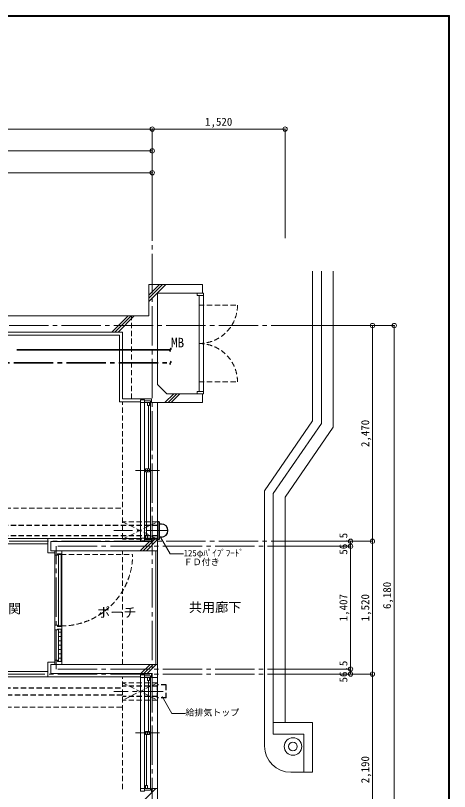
# Model space of a CAD drawing. Units: millimetres at full size, sheet at 1:50. Extents: x -9674 to 9699, y -6794 to 6791.
# Drawn here: x 4732 to 9699, y -2093 to 6791 of the extents above; entities that cross this region are included whole.
import ezdxf
from ezdxf.enums import TextEntityAlignment as Align

# ---------------------------------------------------------------- set-up
doc = ezdxf.new("R2010")
doc.units = ezdxf.units.MM
doc.header["$LTSCALE"] = 50
doc.header["$PDMODE"] = 32
doc.header["$PDSIZE"] = 50
for name, pattern in [('CHAIN1', [8, 5, -1, 1, -1]), ('CHAIN2', [12, 9, -1, 1, -1]), ('DASHED1', [1.8, 1.2, -0.6])]:
    doc.linetypes.add(name, pattern=pattern)
for name, color, linetype, lineweight in [('0-0_図面枠', 7, 'Continuous', 9), ('1-0_芯', 134, 'CHAIN2', 9), ('1-1_躯体', 134, 'Continuous', 9), ('1-2_間仕切', 134, 'Continuous', 9), ('1-3_建具', 134, 'Continuous', 9), ('1-6_ﾊﾞﾙｺﾆｰ・階段', 134, 'Continuous', 9), ('1-7_その他', 134, 'DASHED1', 9), ('1-8_ハッチ', 134, 'Continuous', 9), ('1-B_寸法', 134, 'Continuous', 9), ('1-C_梁', 134, 'DASHED1', 9), ('2-3_建具', 4, 'Continuous', 35), ('2-7_その他', 2, 'Continuous', 25), ('2-9_金物', 1, 'CHAIN2', 35), ('2-C', 2, 'DASHED1', 25)]:
    doc.layers.add(name, color=color, linetype=linetype, lineweight=lineweight)
doc.layers.add('1-A_文字', color=134, linetype='Continuous')
doc.styles.add('ＭＳ ゴシック', font='')
doc.styles.get('ＭＳ ゴシック').set_extended_font_data('MS Gothic')

msp = doc.modelspace()

# ---------------------------------------------------------------- linework, layer by layer
at = {"layer": '0-0_図面枠'}
for p, q in [((9697.16, 6789.66), (-9672.16, 6789.66)), ((9695.4, 6787.9), (-9670.4, 6787.9)), ((-9668.64, 6786.14), (9693.64, 6786.14)), ((9691.87, 6784.38), (-9666.87, 6784.38)), ((9690.11, 6782.61), (-9665.11, 6782.61)), ((9688.35, 6780.85), (-9663.35, 6780.85)), ((9688.35, -6783.35), (9688.35, 6780.85)), ((9690.11, -6785.11), (9690.11, 6782.61)), ((9691.87, -6786.88), (9691.87, 6784.38)), ((9693.64, 6786.14), (9693.64, -6788.64)), ((9695.4, -6790.4), (9695.4, 6787.9)), ((9697.16, -6792.16), (9697.16, 6789.66))]:
    msp.add_line(p, q, dxfattribs=at)
msp.add_lwpolyline([(9698.92, -6793.93), (9698.92, 6791.43), (-9673.92, 6791.43)], dxfattribs=at)
at = {"layer": '1-0_芯'}
for p, q in [((6297.5, -4188.13), (6297.5, 4241.87)), ((-8542.5, 3241.87), (8067.5, 3241.87)), ((-8542.5, 771.87), (8067.5, 771.87)), ((5197.5, -691.63), (5197.5, 715.37)), ((8067.5, 715.37), (5197.5, 715.37)), ((8067.5, -691.63), (5197.5, -691.63)), ((8067.5, -748.13), (1897.5, -748.13))]:
    msp.add_line(p, q, dxfattribs=at)
at = {"layer": '1-1_躯体'}
for p, q in [((6357.5, 2565.94), (6357.5, 3611.87)), ((6357.5, 3611.87), (6872.5, 3611.87)), ((6872.5, 3611.87), (6822.5, 3611.87)), ((6872.5, 3611.87), (6822.5, 3611.87)), ((6257.5, 3351.87), (-7142.5, 3351.87)), ((5957.5, 3166.87), (-6742.5, 3166.87)), ((5957.5, 2401.87), (5957.5, 3166.87)), ((5957.5, 2401.87), (6287.5, 2401.87)), ((6287.5, 2401.87), (6287.5, 2359.87)), ((6822.5, 2459.87), (6872.5, 2459.87)), ((6822.5, 2459.87), (6872.5, 2459.87)), ((6872.5, 2459.87), (6872.5, 2359.87)), ((6287.5, 2359.87), (6872.5, 2359.87)), ((6357.5, 662.87), (6357.5, 807.89)), ((6287.5, 767.87), (5137.5, 767.87)), ((6287.5, -744.13), (5137.5, -744.13)), ((6287.5, -744.13), (6287.5, -788.11)), ((6287.5, -2058.11), (6357.5, -2058.11)), ((6287.5, -2098.11), (6287.5, -2058.11)), ((6357.5, -3763.13), (6357.5, -2058.11))]:
    msp.add_line(p, q, dxfattribs=at)
at = {"layer": '1-1_躯体', "linetype": 'DASHED1'}
msp.add_line((6057.5, 2401.87), (6057.5, 3351.87), dxfattribs=at)
at = {"layer": '1-1_躯体'}
for points in [[(6257.5, 3351.87), (6257.5, 3711.87), (6872.5, 3711.87), (6872.5, 3611.87)], [(6357.5, 2565.94), (6463.57, 2459.87), (6822.5, 2459.87)], [(6287.5, 767.87), (6287.5, 807.89), (6357.5, 807.89)], [(6357.5, 662.87), (5137.5, 662.87), (5137.5, 767.87)], [(6357.5, -639.13), (5137.5, -639.13), (5137.5, -744.13)], [(6287.5, -788.11), (6357.5, -788.11), (6357.5, -639.13)]]:
    msp.add_lwpolyline(points, dxfattribs=at)
at = {"layer": '1-2_間仕切'}
for p, q in [((5102.5, 802.87), (3577.5, 802.87)), ((5102.5, 741.87), (3577.5, 741.87)), ((5102.5, -718.13), (3577.5, -718.13)), ((5102.5, -779.13), (3577.5, -779.13))]:
    msp.add_line(p, q, dxfattribs=at)
at = {"layer": '1-3_建具'}
for p, q in [((6812.5, 3611.87), (6812.5, 3586.87)), ((6882.5, 3611.87), (6812.5, 3611.87)), ((6812.5, 3611.87), (6812.5, 3586.87)), ((6812.5, 3586.87), (6882.5, 3586.87)), ((6832.5, 3586.87), (6832.5, 2484.87)), ((6882.5, 3586.87), (6882.5, 3611.87)), ((6882.5, 2484.87), (6882.5, 3586.87)), ((6812.5, 2484.87), (6812.5, 2459.87)), ((6882.5, 2484.87), (6812.5, 2484.87)), ((6160.5, 2389.87), (6161.53, 2389.87)), ((6160.5, 2389.87), (6207.5, 2389.87)), ((6160.5, 2359.87), (6160.5, 807.89)), ((6207.5, 2389.87), (6207.5, 2359.87)), ((6277.5, 2379.87), (6207.5, 2379.87)), ((6207.5, 2359.87), (6277.5, 2359.87)), ((6207.5, 2344.87), (6207.5, 2359.87)), ((6207.5, 822.89), (6207.5, 2344.87)), ((6254.5, 1601.38), (6254.5, 2324.87)), ((6266.5, 2324.87), (6266.5, 2359.87)), ((6277.5, 2379.87), (6277.5, 2344.87)), ((6277.5, 822.89), (6277.5, 2344.87)), ((6357.5, 2359.87), (6357.5, 807.89)), ((6218.5, 1566.38), (6218.5, 1601.38)), ((6218.5, 1601.38), (6266.5, 1601.38)), ((6242.5, 1566.38), (6242.5, 1601.38)), ((6266.5, 1566.38), (6266.5, 1601.38)), ((6380.98, 1583.88), (6104.02, 1583.88)), ((6218.5, 1566.38), (6266.5, 1566.38)), ((6230.5, 1566.38), (6230.5, 842.89)), ((6207.5, 822.89), (6207.5, 807.89)), ((6207.5, 807.89), (6277.5, 807.89)), ((6207.5, 777.89), (6207.5, 807.89)), ((6218.5, 842.89), (6242.5, 842.89)), ((6218.5, 842.89), (6218.5, 807.89)), ((6242.5, 842.89), (6242.5, 807.89)), ((6277.5, 787.89), (6277.5, 822.89)), ((6160.5, 777.89), (6161.53, 777.89)), ((6160.5, 777.89), (6207.5, 777.89)), ((6277.5, 787.89), (6207.5, 787.89)), ((5182.5, 662.87), (5182.5, 611.87)), ((5182.5, 647.87), (5182.5, 626.87)), ((5262.5, 626.87), (5262.5, 662.87)), ((5262.5, 626.87), (5262.5, -203.13)), ((5212.5, 611.87), (5182.5, 611.87)), ((5182.5, -188.13), (5182.5, 611.87)), ((5222.5, 621.87), (5222.5, -198.13)), ((5252.5, 621.87), (5222.5, 621.87)), ((5252.5, 621.87), (5252.5, -198.13)), ((5212.5, -188.13), (5182.5, -188.13)), ((5182.5, -243.13), (5182.5, -188.13)), ((5182.5, -243.13), (5182.5, -588.13)), ((5212.5, -188.13), (5212.5, -203.13)), ((5252.5, -198.13), (5222.5, -198.13)), ((5222.5, -233.13), (5222.5, -603.13)), ((5252.5, -233.13), (5252.5, -603.13)), ((5262.5, -603.13), (5262.5, -233.13)), ((5222.5, -268.13), (5252.5, -268.13)), ((5222.5, -318.13), (5252.5, -318.13)), ((5222.5, -368.13), (5252.5, -368.13)), ((5222.5, -418.13), (5252.5, -418.13)), ((5222.5, -468.13), (5252.5, -468.13)), ((5222.5, -518.13), (5252.5, -518.13)), ((5212.5, -588.13), (5182.5, -588.13)), ((5182.5, -639.13), (5182.5, -588.13)), ((5182.5, -624.13), (5182.5, -603.13)), ((5222.5, -568.13), (5252.5, -568.13)), ((5262.5, -603.13), (5262.5, -639.13)), ((6160.5, -758.11), (6161.53, -758.11)), ((6160.5, -758.11), (6160.5, -788.11)), ((6160.5, -758.11), (6207.5, -758.11)), ((6160.5, -788.11), (6207.5, -788.11)), ((6160.5, -788.11), (6160.5, -2058.11)), ((6207.5, -758.11), (6207.5, -788.11)), ((6277.5, -768.11), (6207.5, -768.11)), ((6207.5, -788.11), (6277.5, -788.11)), ((6207.5, -803.11), (6207.5, -788.11)), ((6266.5, -823.11), (6266.5, -788.11)), ((6277.5, -768.11), (6277.5, -803.11)), ((6357.5, -788.11), (6357.5, -2058.11)), ((6207.5, -2043.11), (6207.5, -803.11)), ((6254.5, -1405.61), (6254.5, -823.11)), ((6277.5, -2043.11), (6277.5, -803.11)), ((6218.5, -1440.61), (6218.5, -1405.61)), ((6218.5, -1405.61), (6266.5, -1405.61)), ((6242.5, -1440.61), (6242.5, -1405.61)), ((6266.5, -1440.61), (6266.5, -1405.61)), ((6380.98, -1423.11), (6104.02, -1423.11)), ((6218.5, -1440.61), (6266.5, -1440.61)), ((6230.5, -1440.61), (6230.5, -2023.11)), ((6207.5, -2043.11), (6207.5, -2058.11)), ((6218.5, -2023.11), (6242.5, -2023.11)), ((6218.5, -2023.11), (6218.5, -2058.11)), ((6242.5, -2023.11), (6242.5, -2058.11)), ((6277.5, -2078.11), (6277.5, -2043.11)), ((6160.5, -2088.11), (6161.53, -2088.11)), ((6160.5, -2088.11), (6207.5, -2088.11)), ((6207.5, -2058.11), (6277.5, -2058.11)), ((6207.5, -2088.11), (6207.5, -2058.11)), ((6277.5, -2078.11), (6207.5, -2078.11))]:
    msp.add_line(p, q, dxfattribs=at)
at = {"layer": '1-3_建具', "linetype": 'DASHED1'}
for p, q in [((6832.5, 3475.87), (7272.5, 3475.87)), ((6832.5, 2595.87), (7272.5, 2595.87)), ((5252.5, 621.87), (6072.5, 621.87))]:
    msp.add_line(p, q, dxfattribs=at)
at = {"layer": '1-3_建具'}
for points in [[(6812.5, 2459.87), (6882.5, 2459.87), (6882.5, 2484.87)], [(6160.5, 2389.87), (6160.5, 2359.87), (6207.5, 2359.87)], [(6266.5, 2324.87), (6242.5, 2324.87), (6242.5, 2359.87)], [(6160.5, 777.89), (6160.5, 807.89), (6207.5, 807.89)], [(5212.5, 611.87), (5212.5, 626.87), (5262.5, 626.87)], [(5182.5, -243.13), (5212.5, -243.13), (5212.5, -233.13), (5262.5, -233.13)], [(5212.5, -203.13), (5262.5, -203.13), (5262.5, -233.13)], [(5212.5, -588.13), (5212.5, -603.13), (5262.5, -603.13)], [(6266.5, -823.11), (6242.5, -823.11), (6242.5, -788.11)], [(6160.5, -2088.11), (6160.5, -2058.11), (6207.5, -2058.11)]]:
    msp.add_lwpolyline(points, dxfattribs=at)
at = {"layer": '1-3_建具', "linetype": 'DASHED1'}
for centre, radius, start, end in [((6832.5, 3475.87), 440, 270, 0), ((6832.5, 2595.87), 440, 0, 90), ((5252.5, 621.87), 820, 270, 0)]:
    msp.add_arc(centre, radius, start, end, dxfattribs=at)
at = {"layer": '1-6_ﾊﾞﾙｺﾆｰ・階段'}
for p, q in [((8132.5, 3864.5), (8132.5, 2149.86)), ((8232.5, 3864.5), (8232.5, 2118.8)), ((8367.5, 3864.5), (8367.5, 2076.87)), ((7582.5, 1349.86), (8132.5, 2149.86)), ((7682.5, 1318.8), (8232.5, 2118.8)), ((7817.5, 1276.87), (8367.5, 2076.87)), ((7582.5, -1573.13), (7582.5, 1349.86)), ((7682.5, 1318.8), (7682.5, -1438.13)), ((7817.5, 1276.87), (7817.5, -1303.13)), ((6337.5, -639.13), (6337.5, 662.87)), ((6357.5, -639.13), (6357.5, 662.87)), ((7882.5, -1873.13), (8032.5, -1873.13))]:
    msp.add_line(p, q, dxfattribs=at)
for radius in [100, 50]:
    msp.add_circle((7907.5, -1578.13), radius, dxfattribs=at)
msp.add_arc((7882.5, -1573.13), 300, 180, 270, dxfattribs=at)
at = {"layer": '1-7_その他'}
for p, q in [((6357.5, 995.37), (5957.5, 995.37)), ((5957.5, 995.37), (6357.5, 795.37)), ((5957.5, 795.37), (6357.5, 995.37)), ((6357.5, 795.37), (5957.5, 795.37)), ((6357.5, -847.28), (5957.5, -847.28)), ((5957.5, -847.28), (6357.5, -1047.28)), ((6357.5, -847.28), (5957.5, -1047.28)), ((6357.5, -1047.28), (5957.5, -1047.28))]:
    msp.add_line(p, q, dxfattribs=at)
at = {"layer": '1-7_その他', "linetype": 'CHAIN1'}
for p, q in [((6472.5, 895.37), (5857.5, 895.37)), ((6422.5, -947.28), (5857.5, -947.28))]:
    msp.add_line(p, q, dxfattribs=at)
at = {"layer": '1-8_ハッチ'}
for p, q in [((6257.5, 3518.72), (6450.65, 3711.87)), ((6257.5, 3554.07), (6415.3, 3711.87)), ((6257.5, 3589.43), (6379.94, 3711.87)), ((5834.94, 3166.87), (6019.94, 3351.87)), ((5870.3, 3166.87), (6055.3, 3351.87)), ((5905.65, 3166.87), (6090.65, 3351.87)), ((5922.5, 3131.87), (-6707.5, 3131.87)), ((5922.5, 2366.87), (5922.5, 3131.87)), ((6442.15, 2359.87), (6542.15, 2459.87)), ((6477.51, 2359.87), (6577.51, 2459.87)), ((6512.87, 2359.87), (6612.87, 2459.87)), ((5922.5, 2366.87), (6160.5, 2366.87)), ((6194.72, 662.87), (6339.75, 807.89)), ((6287.5, 791), (6304.39, 807.89)), ((6159.37, 662.87), (6264.37, 767.87)), ((6230.08, 662.87), (6357.5, 790.29)), ((5102.5, 637.87), (5182.5, 637.87)), ((5102.5, -614.13), (5182.5, -614.13)), ((5102.5, -614.13), (5102.5, -779.13)), ((6166.58, -744.13), (6271.58, -639.13)), ((6201.94, -744.13), (6306.94, -639.13)), ((6237.29, -744.13), (6342.29, -639.13)), ((5102.5, -779.13), (6160.5, -779.13)), ((5957.5, -2438.14), (6337.53, -2058.11)), ((6287.5, -2072.78), (6302.17, -2058.11))]:
    msp.add_line(p, q, dxfattribs=at)
msp.add_lwpolyline([(5102.5, 637.87), (5102.5, 802.87), (6160.5, 802.87)], dxfattribs=at)
at = {"layer": '1-B_寸法'}
for p, q in [((-6802.5, 5491.87), (6297.5, 5491.87)), ((6297.5, 5491.87), (7817.5, 5491.87)), ((6297.5, 4241.87), (6297.5, 5491.87)), ((7817.5, 4241.87), (7817.5, 5491.87)), ((1897.5, 5241.87), (6297.5, 5241.87)), ((2697.5, 4991.87), (6297.5, 4991.87)), ((8067.5, 3241.87), (9067.5, 3241.87)), ((8817.5, 771.87), (8817.5, 3241.87)), ((9067.5, -2938.13), (9067.5, 3241.87)), ((8067.5, 771.87), (8817.5, 771.87)), ((8067.5, 715.37), (8567.5, 715.37)), ((8567.5, 771.87), (8567.5, 715.37)), ((8817.5, -748.13), (8817.5, 771.87)), ((8067.5, -691.63), (8567.5, -691.63)), ((8067.5, -748.13), (8817.5, -748.13)), ((8817.5, -2938.13), (8817.5, -748.13)), ((7682.5, -953.13), (7682.5, -1053.13)), ((7682.5, -1303.13), (8132.5, -1303.13)), ((8132.5, -1303.13), (8132.5, -1873.13)), ((7682.5, -1438.13), (8032.5, -1438.13)), ((8032.5, -1438.13), (8032.5, -1873.13)), ((8032.5, -1873.13), (8132.5, -1873.13))]:
    msp.add_line(p, q, dxfattribs=at)
msp.add_lwpolyline([(8567.5, 715.37), (8567.5, -691.63), (8567.5, -748.13)], dxfattribs=at)
for p in [(6297.5, 5491.87), (7817.5, 5491.87), (6297.5, 5241.87), (6297.5, 4991.87), (8817.5, 3241.87), (9067.5, 3241.87), (8567.5, 771.87), (8567.5, 715.37), (8817.5, 771.87), (8567.5, -691.63), (8567.5, -748.13), (8817.5, -748.13)]:
    msp.add_point(p, dxfattribs=at)
at = {"layer": '1-C_梁'}
for p, q in [((5957.5, 802.87), (5957.5, 2366.87)), ((2727.5, 1151.87), (5957.5, 1151.87)), ((5957.5, -639.13), (5957.5, 662.87)), ((5957.5, -2065.11), (5957.5, -779.13)), ((1927.5, -1128.13), (5957.5, -1128.13))]:
    msp.add_line(p, q, dxfattribs=at)
at = {"layer": '2-3_建具'}
msp.add_line((4746.95, 2964.99), (6504.78, 2964.99), dxfattribs=at)
for centre, start, end in [((6510.84, 2954.99), 121.23674, 238.76326), ((6498.71, 2974.99), 301.23674, 58.76326)]:
    msp.add_arc(centre, 11.7, start, end, dxfattribs=at)
at = {"layer": '2-7_その他'}
for p, q in [((6377.5, 993.87), (6357.5, 993.87)), ((6357.5, 993.61), (6357.5, 793.87)), ((6377.5, 993.87), (6377.5, 793.87)), ((6377.5, 968.74), (6377.5, 818.74)), ((6401.5, 968.74), (6377.5, 968.74)), ((6401.5, 818.74), (6377.5, 818.74)), ((6377.5, 793.87), (6357.5, 793.87))]:
    msp.add_line(p, q, dxfattribs=at)
at = {"layer": '2-7_その他', "color": 7, "lineweight": 9}
for p, q in [((6390.8, 818.74), (6501.52, 626.96)), ((6656.12, 626.96), (6501.52, 626.96)), ((6410.68, -1006.8), (6521.4, -1198.58)), ((6676, -1198.58), (6521.4, -1198.58))]:
    msp.add_line(p, q, dxfattribs=at)
at = {"layer": '2-7_その他'}
msp.add_arc((6401.5, 893.74), 75, 270, 90, dxfattribs=at)
at = {"layer": '2-9_金物'}
msp.add_line((2314.08, 2814.99), (6504.78, 2814.99), dxfattribs=at)
at = {"layer": '2-9_金物', "linetype": 'Continuous'}
for centre, start, end in [((6510.84, 2804.99), 121.23674, 238.76326), ((6498.71, 2824.99), 301.23674, 58.76326)]:
    msp.add_arc(centre, 11.7, start, end, dxfattribs=at)
at = {"layer": '2-C'}
for p, q in [((6357.5, 953.87), (977.78, 953.87)), ((6357.5, 833.87), (977.78, 833.87)), ((6357.5, -887.28), (5957.5, -887.28)), ((6357.5, -1022.28), (6357.5, -872.28)), ((6457.5, -872.28), (6357.5, -872.28)), ((6457.5, -1022.28), (6457.5, -872.28)), ((2093.37, -907.28), (5957.5, -907.28)), ((2113.37, -987.28), (5957.5, -987.28)), ((6357.5, -1007.28), (5957.5, -1007.28)), ((6457.5, -1022.28), (6357.5, -1022.28))]:
    msp.add_line(p, q, dxfattribs=at)

# ---------------------------------------------------------------- texts
at = {"layer": '1-A_文字', "style": 'ＭＳ ゴシック'}
for s, p in [('MB', (6512.24, 2958.05)), ('玄関', (4496.79, -86.07)), ('ポーチ', (5666.14, -131.34)), ('共用廊下', (6716.24, -71.78))]:
    msp.add_text(s, height=110, dxfattribs=at).set_placement(p, align=Align.BOTTOM_LEFT)
at = {"layer": '1-B_寸法', "style": 'ＭＳ ゴシック'}
msp.add_text('1,520', height=91.64, dxfattribs=at).set_placement((6901.25, 5501.87), align=Align.BOTTOM_LEFT)
for s, p in [('2,470', (8807.5, 1850.62)), ('56.5', (8557.5, 618.62)), ('6,180', (9057.5, -4.38)), ('1,407', (8557.5, -144.38)), ('1,520', (8807.5, -144.38)), ('56.5', (8557.5, -844.88)), ('2,190', (8807.5, -1999.38))]:
    msp.add_text(s, height=91.64, rotation=90, dxfattribs=at).set_placement(p, align=Align.BOTTOM_LEFT)
at = {"layer": '2-7_その他', "color": 7, "style": 'ＭＳ ゴシック'}
for s, p in [('125φﾊﾟｲﾌﾟﾌｰﾄﾞ', (6656.75, 578.02)), ('ＦＤ付き', (6656.75, 475.9)), ('給排気トップ', (6676.62, -1247.52))]:
    msp.add_text(s, height=73.31, dxfattribs=at).set_placement(p, align=Align.BOTTOM_LEFT)

doc.saveas('drawing.dxf')
